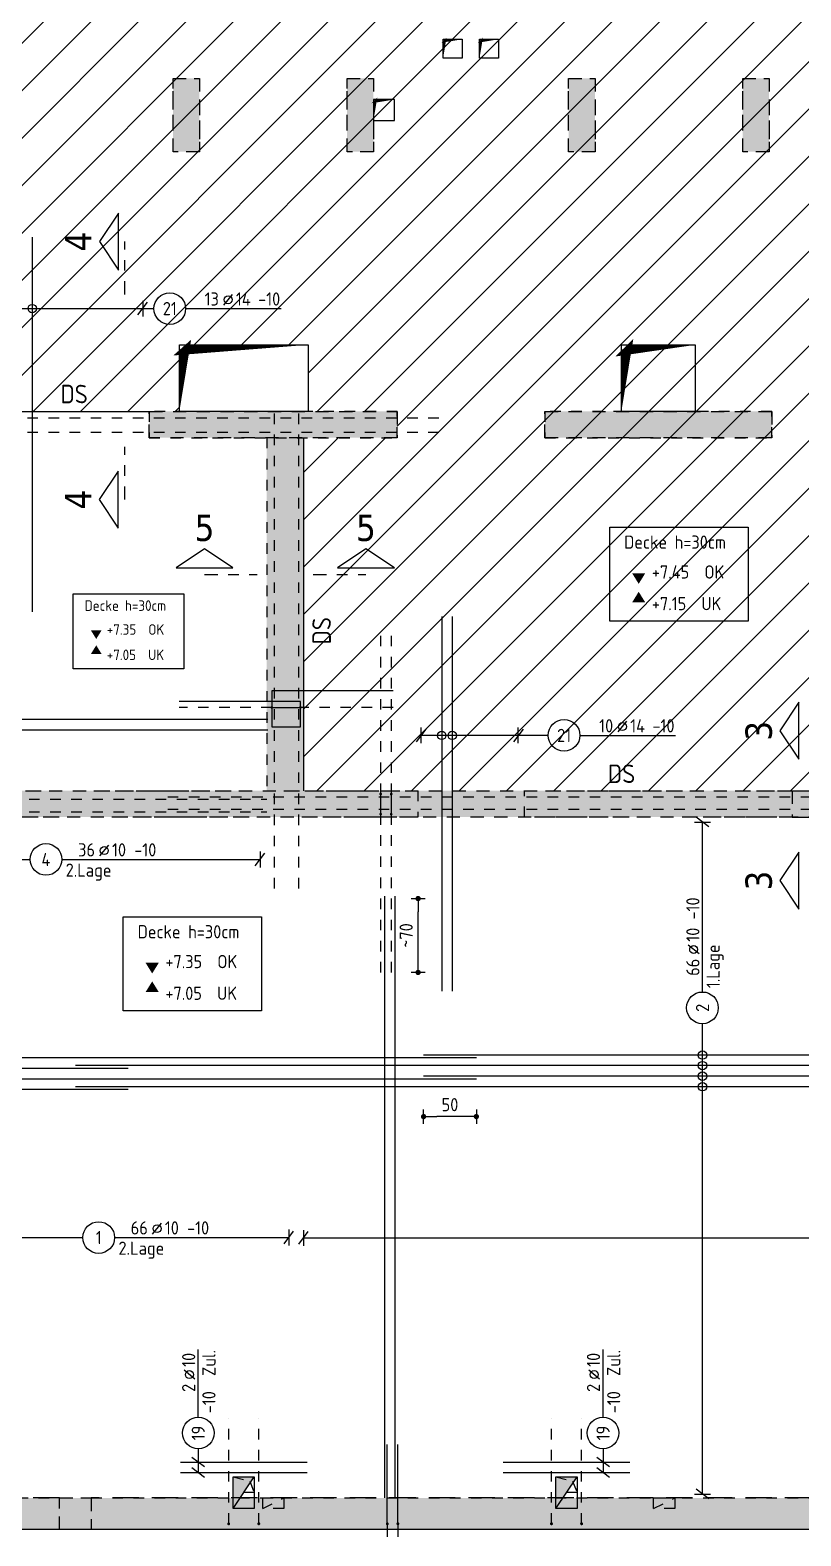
# Model space of a CAD drawing. Extents: x -4 to 87.4, y -7.1 to 49.1.
# Drawn here: x 27.11 to 34.42, y 17.2 to 31.47 of the extents above; entities that cross this region are included whole.
import ezdxf
from ezdxf.enums import TextEntityAlignment as Align

# ---------------------------------------------------------------- set-up
doc = ezdxf.new("R2010")
doc.units = 0
doc.header["$LTSCALE"] = 0.5
for name, pattern in [('AUSGEZOGEN', [1000.01, 1000, 0.01]), ('DASHED', [0.75, 0.5, -0.25]), ('DOT', [0.175, 0.05, -0.125]), ('HIDDEN2', [0.187, 0.125, -0.062]), ('STRICHPUNKT2', [0.55, 0.25, -0.125, 0.05, -0.125]), ('VERDECKT', [0.375, 0.25, -0.125])]:
    doc.linetypes.add(name, pattern=pattern)
for name, color, linetype in [('1.OG', 7, 'Continuous'), ('BETON', 7, 'Continuous'), ('Brüstung 1.OG', 7, 'Continuous'), ('DD', 7, 'Continuous'), ('grau_dunkel', 7, 'Continuous'), ('grau_hell', 7, 'Continuous'), ('grau_mittel', 7, 'Continuous'), ('koten', 7, 'Continuous'), ('MASSE', 7, 'Continuous'), ('OBJEKT', 7, 'Continuous'), ('RND', 7, 'Continuous'), ('SCHATTEN', 7, 'Continuous'), ('SCHNITTE', 7, 'Continuous'), ('SCHRAFF', 7, 'Continuous'), ('TEXT', 7, 'Continuous'), ('VERDECKT', 7, 'Continuous'), ('VERDECKT1', 7, 'Continuous'), ('WD', 7, 'Continuous')]:
    doc.layers.add(name, color=color, linetype=linetype)
doc.layers.add('NOPLOT', color=7, linetype='Continuous', plot=False)
doc.styles.add('helv', font='tahoma.ttf')
doc.styles.add('txt', font='isocp.shx')
doc.dimstyles.new('DOT_I', dxfattribs={"dimscale": 0.5, "dimtxt": 0.25, "dimasz": 0.25, "dimexe": 0.1, "dimexo": 0.3, "dimgap": 0.1, "dimtad": 1, "dimdec": 3, "dimzin": 3, "dimtxsty": 'txt', "dimblk": 'DOT', "dimblk1": 'DOT', "dimblk2": 'DOT', "dimsah": 1, "dimcen": 0.1, "dimse1": 1, "dimse2": 1, "dimazin": 0, "dimtfac": 1, "dimtdec": 4, "dimtix": 1, "dimtmove": 2, "dimatfit": 3, "dimfxl": 0, "dimtvp": 1, "dimtolj": 1, "dimtzin": 0, "dimarcsym": 0})
pattern_1 = [(0, (1.404987, 55.841414), (0.01984375, 0.0396875), [0, -0.0396875])]

# ---------------------------------------------------------------- blocks, each defined once
blk = doc.blocks.new('DOT')
at = {"layer": 'MASSE', "color": 7, "linetype": 'Continuous'}
for p, q in [((0, 0), (-1, 0)), ((0, 0.54), (0, -0.54))]:
    blk.add_line(p, q, dxfattribs=at)
at = {"layer": 'MASSE', "color": 7, "linetype": 'Continuous', "const_width": 0.2}
blk.add_lwpolyline([(-0.1, 0, 1), (0.1, 0, 1)], format="xyb", close=True, dxfattribs=at)
blk = doc.blocks.new('*D18')
at = {"layer": 'Defpoints', "color": 0, "linetype": 'AUSGEZOGEN', "transparency": 16777216}
for p in [(30.839, 21.173), (30.839, 21.173), (31.339, 21.173)]:
    blk.add_point(p, dxfattribs=at)
at = {"layer": 'MASSE', "color": 0, "linetype": 'AUSGEZOGEN', "lineweight": -2, "transparency": 16777216}
blk.add_line((31.214, 21.173), (30.964, 21.173), dxfattribs=at)
at = {"layer": 'MASSE', "color": 0, "linetype": 'AUSGEZOGEN', "lineweight": -2, "transparency": 16777216, "xscale": 0.125, "yscale": 0.125, "zscale": 0.125, "rotation": 180}
blk.add_blockref('DOT', (30.839, 21.173), dxfattribs=at)
at = {"layer": 'MASSE', "color": 0, "linetype": 'AUSGEZOGEN', "lineweight": -2, "transparency": 16777216, "xscale": 0.125, "yscale": 0.125, "zscale": 0.125}
blk.add_blockref('DOT', (31.339, 21.173), dxfattribs=at)
at = {"layer": 'MASSE', "color": 0, "linetype": 'AUSGEZOGEN', "transparency": 16777216, "insert": (31.089, 21.286), "char_height": 0.125, "attachment_point": 5, "style": 'txt'}
blk.add_mtext('\\A1;50', dxfattribs=at)
blk = doc.blocks.new('RND_LEI')
at = {"layer": 'RND', "color": 7, "linetype": 'Continuous'}
blk.add_line((1.022, 0.066), (1.19, 0.27), dxfattribs=at)
for centre, radius in [((0, 0), 0.3), ((1.106, 0.168), 0.075)]:
    blk.add_circle(centre, radius, dxfattribs=at)
at = {"layer": 'RND', "color": 7, "linetype": 'Continuous', "style": 'txt'}
blk.add_attdef('ANZ', text='', height=0.25, dxfattribs=at).set_placement((0.931, 0.057), align=Align.RIGHT)
for tag, p in [('DUM', (1.253, 0.057)), ('ABSTD', (1.674, 0.057)), ('POSTXT', (0.374, -0.327))]:
    blk.add_attdef(tag, p, '', height=0.25, dxfattribs=at)
blk.add_attdef('POSL', text='', height=0.25, dxfattribs=at).set_placement((0, 0), align=Align.MIDDLE)
blk = doc.blocks.new('lei_gre')
at = {"layer": 'RND', "color": 7, "linetype": 'Continuous'}
for p, q in [((-0.09, -0.12), (0.09, 0.12)), ((0, 0.15), (0, -0.15))]:
    blk.add_line(p, q, dxfattribs=at)
blk = doc.blocks.new('*D47')
at = {"layer": 'Defpoints', "color": 0, "linetype": 'AUSGEZOGEN', "transparency": 16777216}
for p in [(30.787, 23.239), (30.787, 23.239), (30.787, 22.539)]:
    blk.add_point(p, dxfattribs=at)
at = {"layer": 'MASSE', "color": 0, "linetype": 'AUSGEZOGEN', "lineweight": -2, "transparency": 16777216}
blk.add_line((30.787, 22.664), (30.787, 23.114), dxfattribs=at)
at = {"layer": 'MASSE', "color": 0, "linetype": 'AUSGEZOGEN', "lineweight": -2, "transparency": 16777216, "xscale": 0.125, "yscale": 0.125, "zscale": 0.125}
for p, rotation in [((30.787, 23.239), 90), ((30.787, 22.539), 270)]:
    blk.add_blockref('DOT', p, dxfattribs=dict(at, rotation=rotation))
at = {"layer": 'MASSE', "color": 0, "linetype": 'AUSGEZOGEN', "transparency": 16777216, "insert": (30.674, 22.889), "char_height": 0.125, "attachment_point": 5, "rotation": 90, "style": 'txt'}
blk.add_mtext('\\A1;~70', dxfattribs=at)
blk = doc.blocks.new('SCHN-1')
at = {"layer": 'SCHNITTE', "color": 5, "linetype": 'Continuous'}
blk.add_lwpolyline([(0.54, 0.125), (0, 0.485), (-0.54, 0.125)], close=True, dxfattribs=at)
at = {"layer": 'SCHNITTE', "color": 6, "linetype": 'Continuous', "style": 'helv'}
blk.add_attdef('SCHN-1', text='', height=0.5, dxfattribs=at).set_placement((0, 0.635), align=Align.CENTER)
blk = doc.blocks.new('okrd_o')
at = {"layer": 'koten', "color": 7, "linetype": 'Continuous'}
blk.add_solid([(-0.125, 0.202), (0.125, 0.202), (0, 0)], dxfattribs=at)
at = {"layer": 'koten', "style": 'txt'}
blk.add_attdef('OKRD', (0.25, 0.1), '', height=0.25, dxfattribs=at)
blk = doc.blocks.new('okrd_u')
at = {"layer": 'koten', "color": 7, "linetype": 'Continuous'}
blk.add_solid([(-0.125, -0.202), (0.125, -0.202), (0, 0)], dxfattribs=at)
at = {"layer": 'koten', "style": 'txt'}
blk.add_attdef('OKRD', (0.25, -0.35), '', height=0.25, dxfattribs=at)

msp = doc.modelspace()

# ---------------------------------------------------------------- hatches: boundary and pattern name
at = {"layer": 'grau_dunkel', "transparency": 33554687}
for points in [[(29.0339, 17.7601), (29.0339, 17.4601), (29.2339, 17.7601)], [(32.0939, 17.7601), (32.0939, 17.4601), (32.2939, 17.7601)]]:
    msp.add_hatch(color=21, dxfattribs=at).paths.add_polyline_path(points)
at = {"layer": 'grau_hell', "linetype": 'AUSGEZOGEN'}
h = msp.add_hatch(dxfattribs=at)
h.set_pattern_fill('ANSI31', color=9, scale=0.1, style=0, double=1)
h.set_pattern_definition([(45, (0.41612, -0.21238), (-0.2245064, 0.2245064), [])])
h.paths.add_polyline_path([(28.2389, 27.8551), (28.2389, 27.8551), (28.5239, 27.8551), (28.5239, 28.4851), (29.7439, 28.4851), (29.7439, 27.8551), (30.5889, 27.8551), (30.5889, 27.6051), (30.5889, 27.6051), (29.7014, 27.6051), (29.7014, 24.2601), (30.7839, 24.2601), (34.3339, 24.2601), (35.3439, 24.2601), (36.589, 24.2601), (36.5889, 27.6051), (35.5389, 27.6051), (35.5389, 27.8551), (36.0889, 27.8551), (36.0889, 28.3551), (36.5889, 28.3551), (36.5889, 28.6351), (42.4139, 28.6351), (42.4139, 30.2601), (42.4139, 38.2101), (41.1139, 38.2101), (41.1139, 32.0444), (17.7389, 32.0444), (17.7389, 38.2101), (16.4139, 38.2101), (16.4139, 31.3801), (16.6039, 31.3801), (16.6039, 31.2001), (16.4139, 31.2001), (16.4139, 30.2601), (16.4139, 28.6351), (22.0639, 28.6351), (22.9489, 28.6351), (25.7139, 28.6351), (25.7139, 28.1051), (25.9639, 28.1051), (25.9639, 27.8551), (26.8389, 27.8551), (26.8389, 27.8551)])
at = {"layer": 'grau_hell'}
msp.add_hatch(color=9, dxfattribs=at).paths.add_polyline_path([(29.3514, 24.2601), (29.7014, 24.2601), (29.7014, 27.6051), (29.3514, 27.6051)])
at = {"layer": 'grau_mittel'}
h = msp.add_hatch(color=61, dxfattribs=at)
h.paths.add_polyline_path([(18.8639, 30.3151), (19.1139, 30.3151), (19.1139, 31.0101), (18.8639, 31.0101)])
h.paths.add_polyline_path([(21.2139, 31.0101), (20.9639, 31.0101), (20.9639, 30.3151), (21.2139, 30.3151)])
h.paths.add_polyline_path([(22.6139, 30.3151), (22.8639, 30.3151), (22.8639, 31.0101), (22.6139, 31.0101)])
h.paths.add_polyline_path([(24.9639, 31.0101), (24.7139, 31.0101), (24.7139, 30.3151), (24.9639, 30.3151)])
h.paths.add_polyline_path([(26.6139, 31.0101), (26.3639, 31.0101), (26.3639, 30.3151), (26.6139, 30.3151)])
h.paths.add_polyline_path([(30.3639, 31.0101), (30.1139, 31.0101), (30.1139, 30.3151), (30.3639, 30.3151)])
h.paths.add_polyline_path([(32.4639, 31.0101), (32.2139, 31.0101), (32.2139, 30.3151), (32.4639, 30.3151)])
h.paths.add_polyline_path([(34.1139, 31.0101), (33.8639, 31.0101), (33.8639, 30.3151), (34.1139, 30.3151)])
h.paths.add_polyline_path([(28.7139, 31.0101), (28.4639, 31.0101), (28.4639, 30.3151), (28.7139, 30.3151)])
h.paths.add_polyline_path([(35.9639, 30.3151), (36.2139, 30.3151), (36.2139, 31.0101), (35.9639, 31.0101)])
h.paths.add_polyline_path([(37.8639, 31.0101), (37.6139, 31.0101), (37.6139, 30.3151), (37.8639, 30.3151)])
h.paths.add_polyline_path([(39.9639, 31.0101), (39.7139, 31.0101), (39.7139, 30.3151), (39.9639, 30.3151)])
h = msp.add_hatch(color=61, dxfattribs=at)
h.paths.add_polyline_path([(30.5889, 27.6051), (30.5889, 27.8551), (28.2389, 27.8551), (28.2389, 27.6051)])
h.paths.add_polyline_path([(34.1389, 27.6051), (34.1389, 27.8551), (31.9889, 27.8551), (31.9889, 27.6051)])
h = msp.add_hatch(color=61, dxfattribs=at)
h.paths.add_polyline_path([(34.3339, 24.2601), (34.3339, 24.0101), (35.3439, 24.0101), (35.3439, 24.2601)])
h.paths.add_polyline_path([(35.5439, 24.2601), (35.3439, 24.2601), (35.3439, 24.0101), (35.5439, 24.0101)])
h.paths.add_polyline_path([(35.7439, 24.2601), (35.7439, 24.0101), (36.9889, 24.0101), (36.9889, 24.2601), (36.8389, 24.2601), (36.8389, 26.0351), (36.5889, 26.0351), (36.589, 24.2601)])
msp.add_hatch(color=61, dxfattribs=at).paths.add_polyline_path([(34.3339, 24.0101), (34.3339, 24.2601), (26.2139, 24.2601), (26.2139, 24.0101)])
h = msp.add_hatch(color=61, dxfattribs=at)
h.paths.add_polyline_path([(10.5389, 17.5601), (10.5389, 17.2601), (13.6389, 17.2601), (13.6389, 17.5601)])
h.paths.add_polyline_path([(13.9389, 17.5601), (13.9389, 17.2601), (19.8889, 17.2601), (19.8889, 17.5601)])
h.paths.add_polyline_path([(20.1889, 17.5601), (20.1889, 17.2601), (27.3889, 17.2601), (27.3889, 17.5601)])
h.paths.add_polyline_path([(34.8889, 17.2601), (34.8889, 17.5601), (27.6889, 17.5601), (27.6889, 17.2601)])
h.paths.add_polyline_path([(35.1889, 17.5601), (35.1889, 17.2601), (42.3889, 17.2601), (42.3889, 17.5601)])
h.paths.add_polyline_path([(42.6889, 17.5601), (42.6889, 17.2601), (48.3889, 17.2601), (48.3889, 17.5601)])
h = msp.add_hatch(color=61, dxfattribs=at)
h.paths.add_polyline_path([(13.9389, 17.2601), (13.9389, 17.5601), (13.6389, 17.5601), (13.6389, 17.2601)])
h.paths.add_polyline_path([(20.1889, 17.5601), (19.8889, 17.5601), (19.8889, 17.2601), (20.1889, 17.2601)])
h.paths.add_polyline_path([(27.6889, 17.5601), (27.3889, 17.5601), (27.3889, 17.2601), (27.6889, 17.2601)])
h.paths.add_polyline_path([(35.1889, 17.2601), (35.1889, 17.5601), (34.8889, 17.5601), (34.8889, 17.2601)])
at = {"layer": 'SCHRAFF'}
h = msp.add_hatch(dxfattribs=at)
h.set_pattern_fill('DOTS', scale=0.025, double=1)
h.set_pattern_definition(pattern_1)
h.paths.add_polyline_path([(28.7139, 31.0101), (28.4639, 31.0101), (28.4639, 30.3151), (28.7139, 30.3151)])
h.paths.add_polyline_path([(30.1139, 30.3151), (30.3639, 30.3151), (30.3639, 31.0101), (30.1139, 31.0101)])
h.paths.add_polyline_path([(32.4639, 31.0101), (32.2139, 31.0101), (32.2139, 30.3151), (32.4639, 30.3151)])
h.paths.add_polyline_path([(33.8639, 30.3151), (34.1139, 30.3151), (34.1139, 31.0101), (33.8639, 31.0101)])
h.paths.add_polyline_path([(36.2139, 31.0101), (35.9639, 31.0101), (35.9639, 30.3151), (36.2139, 30.3151)])
h.paths.add_polyline_path([(37.6139, 30.3151), (37.8639, 30.3151), (37.8639, 31.0101), (37.6139, 31.0101)])
h.paths.add_polyline_path([(39.9639, 31.0101), (39.7139, 31.0101), (39.7139, 30.3151), (39.9639, 30.3151)])
h = msp.add_hatch(dxfattribs=at)
h.set_pattern_fill('DOTS', scale=0.025, double=1)
h.set_pattern_definition(pattern_1)
h.paths.add_polyline_path([(28.2389, 27.8551), (28.2389, 27.6051), (30.5889, 27.6051), (30.5889, 27.8551)], flags=17)
h.paths.add_polyline_path([(34.1389, 27.6051), (34.1389, 27.8551), (31.9889, 27.8551), (31.9889, 27.6051)])
h.paths.add_polyline_path([(30.7839, 24.0101), (30.7839, 24.2601), (25.7139, 24.2601), (25.4639, 24.2601), (24.5139, 24.2601), (24.5139, 28.3851), (25.4639, 28.3851), (25.4639, 27.6051), (25.7139, 27.6051), (26.8389, 27.6051), (26.8389, 27.8551), (25.7139, 27.8551), (25.7139, 28.6351), (22.9489, 28.6351), (22.9489, 28.3851), (23.0989, 28.3851), (23.3489, 28.3851), (24.2639, 28.3851), (24.2639, 24.2601), (23.3489, 24.2601), (23.0989, 24.2601), (21.5339, 24.2601), (21.5339, 24.0101)])
h = msp.add_hatch(dxfattribs=at)
h.set_pattern_fill('DOTS', scale=0.025, double=1)
h.set_pattern_definition(pattern_1)
h.paths.add_polyline_path([(36.589, 24.2601), (31.7939, 24.2601), (31.7939, 24.0101), (36.9889, 24.0101), (36.9889, 24.2601), (36.839, 24.2601), (36.8389, 26.2351), (36.9889, 26.2351), (36.9889, 26.4851), (36.839, 26.4851), (36.8389, 28.3851), (42.4139, 28.3851), (42.4139, 27.5198), (42.6639, 27.5198), (42.6639, 28.6351), (36.5889, 28.6351), (36.5889, 27.8551), (35.5389, 27.8551), (35.5389, 27.6051), (36.589, 27.6051)])
h.paths.add_polyline_path([(39.4639, 24.2601), (37.8739, 24.2601), (37.8739, 24.0101), (42.6639, 24.0101), (42.6639, 24.7201), (42.4139, 24.7201), (42.4139, 24.2601), (39.7139, 24.2601), (39.7139, 26.2351), (42.4139, 26.2351), (42.4139, 25.7701), (42.6639, 25.7701), (42.6639, 26.6348), (42.4139, 26.6348), (42.414, 26.4851), (37.8739, 26.4851), (37.8739, 26.2351), (39.464, 26.2351)])
h = msp.add_hatch(dxfattribs=at)
h.set_pattern_fill('DOTS', scale=0.025, double=1)
h.set_pattern_definition(pattern_1)
h.paths.add_polyline_path([(27.3889, 17.5601), (27.3889, 17.2601), (27.6889, 17.2601), (27.6889, 17.5601)])
h.paths.add_polyline_path([(35.1889, 17.5601), (34.8889, 17.5601), (34.8889, 17.2601), (35.1889, 17.2601)])
h.paths.add_polyline_path([(42.3889, 17.5601), (42.3889, 17.2601), (42.6889, 17.2601), (42.6889, 17.5601)])

# ---------------------------------------------------------------- linework, layer by layer
at = {"layer": '1.OG', "color": 7, "linetype": 'DOT', "lineweight": -2}
for points in [[(28.4639, 31.0101), (28.7139, 31.0101), (28.7139, 30.3151), (28.4639, 30.3151)], [(30.1139, 31.0101), (30.3639, 31.0101), (30.3639, 30.3151), (30.1139, 30.3151)], [(32.2139, 31.0101), (32.4639, 31.0101), (32.4639, 30.3151), (32.2139, 30.3151)], [(33.8639, 31.0101), (34.1139, 31.0101), (34.1139, 30.3151), (33.8639, 30.3151)], [(28.2389, 27.6051), (30.5889, 27.6051), (30.5889, 27.8551), (28.2389, 27.8551)], [(31.9889, 27.6051), (34.1389, 27.6051), (34.1389, 27.8551), (31.9889, 27.8551)], [(27.3889, 17.5601), (27.6889, 17.5601), (27.6889, 17.2601), (27.3889, 17.2601)]]:
    msp.add_lwpolyline(points, close=True, dxfattribs=at)
for points in [[(31.7939, 24.2601), (36.589, 24.2601), (36.589, 27.6051), (35.5389, 27.6051), (35.5389, 27.8551), (36.5889, 27.8551), (36.5889, 28.6351), (42.6639, 28.6351), (42.6639, 27.5198), (42.4139, 27.5198), (42.4139, 28.3851), (36.8389, 28.3851), (36.839, 26.4851), (36.9889, 26.4851), (36.9889, 26.2351), (36.8389, 26.2351), (36.839, 24.2601), (36.9889, 24.2601), (36.9889, 24.0101), (31.7939, 24.0101), (31.7939, 24.2601)], [(25.7139, 24.2601), (30.7839, 24.2601), (30.7839, 24.0101), (21.5339, 24.0101)]]:
    msp.add_lwpolyline(points, dxfattribs=at)
at = {"layer": 'BETON', "color": 6, "linetype": 'AUSGEZOGEN', "lineweight": -2}
msp.add_line((48.9389, 17.2601), (9.9639, 17.2601), dxfattribs=at)
at = {"layer": 'Brüstung 1.OG', "color": 102, "linetype": 'DOT'}
for p, q in [((20.1889, 17.5601), (27.3889, 17.5601)), ((27.6889, 17.5601), (34.8889, 17.5601)), ((27.3889, 17.2601), (20.1889, 17.2601)), ((34.8889, 17.2601), (27.6889, 17.2601))]:
    msp.add_line(p, q, dxfattribs=at)
at = {"layer": 'DD', "color": 7, "linetype": 'HIDDEN2'}
for p, q in [((29.0339, 17.7601), (29.1907, 17.7199)), ((29.1907, 17.7199), (29.2339, 17.6101)), ((32.0939, 17.7601), (32.2507, 17.7199)), ((32.2507, 17.7199), (32.2939, 17.6101))]:
    msp.add_line(p, q, dxfattribs=at)
at = {"layer": 'DD', "color": 7, "linetype": 'AUSGEZOGEN'}
for p, q in [((29.0339, 17.4601), (29.2339, 17.7601)), ((32.0939, 17.4601), (32.2939, 17.7601))]:
    msp.add_line(p, q, dxfattribs=at)
for points in [[(31.0239, 31.3801), (31.2039, 31.3801), (31.2039, 31.2001), (31.0239, 31.2001)], [(31.3689, 31.3801), (31.5489, 31.3801), (31.5489, 31.2001), (31.3689, 31.2001)], [(30.3639, 30.6101), (30.5639, 30.6101), (30.5639, 30.8101), (30.3639, 30.8101)], [(28.5239, 28.4851), (29.7439, 28.4851), (29.7439, 27.8551), (28.5239, 27.8551)], [(32.7139, 28.4851), (33.4139, 28.4851), (33.4139, 27.8551), (32.7139, 27.8551)], [(29.0339, 17.7601), (29.2339, 17.7601), (29.2339, 17.4601), (29.0339, 17.4601)], [(32.0939, 17.7601), (32.2939, 17.7601), (32.2939, 17.4601), (32.0939, 17.4601)]]:
    msp.add_lwpolyline(points, close=True, dxfattribs=at)
at = {"layer": 'DD', "color": 7, "linetype": 'HIDDEN2'}
for points in [[(29.0339, 17.7601), (29.2339, 17.7601), (29.2339, 17.6101), (29.0339, 17.6101)], [(32.0939, 17.7601), (32.2939, 17.7601), (32.2939, 17.6101), (32.0939, 17.6101)]]:
    msp.add_lwpolyline(points, close=True, dxfattribs=at)
at = {"layer": 'NOPLOT', "color": 191, "linetype": 'Continuous'}
msp.add_lwpolyline([(30.5507, 25.2069), (29.4007, 25.2069), (29.4007, 24.8669), (29.6707, 24.8669), (29.6707, 25.1069), (28.5207, 25.1069)], dxfattribs=at)
at = {"layer": 'OBJEKT', "color": 7, "linetype": 'AUSGEZOGEN'}
for p, q in [((26.8389, 27.8551), (28.2389, 27.8551)), ((29.7014, 27.6051), (29.7014, 24.2601))]:
    msp.add_line(p, q, dxfattribs=at)
at = {"layer": 'OBJEKT', "color": 7, "linetype": 'HIDDEN2'}
msp.add_line((29.3514, 27.6051), (29.3514, 24.2601), dxfattribs=at)
at = {"layer": 'RND', "color": 7, "linetype": 'AUSGEZOGEN'}
for p, q in [((26.897, 28.8287), (28.1765, 28.8287)), ((28.1765, 28.8287), (28.2832, 28.8287)), ((28.5832, 28.8287), (29.4894, 28.8287)), ((31.7363, 24.7847), (30.8149, 24.7847)), ((32.0208, 24.7847), (31.7363, 24.7847)), ((32.3208, 24.7847), (33.227, 24.7847)), ((33.4826, 22.3535), (33.4826, 23.9639)), ((25.7408, 23.6093), (27.1088, 23.6093)), ((27.4088, 23.6093), (29.2883, 23.6093)), ((33.4826, 17.5969), (33.4826, 22.0535)), ((23.1635, 20.0273), (27.6096, 20.0273)), ((27.9096, 20.0273), (29.5622, 20.0273)), ((29.7, 20.0229), (34.8794, 20.0229)), ((28.7029, 18.3253), (28.7029, 18.9653)), ((32.5401, 18.3253), (32.5401, 18.9653))]:
    msp.add_line(p, q, dxfattribs=at)
at = {"layer": 'RND', "color": 102, "linetype": 'AUSGEZOGEN'}
for p, q in [((28.7029, 18.0253), (28.7029, 17.7994)), ((32.5401, 18.0253), (32.5401, 17.7994))]:
    msp.add_line(p, q, dxfattribs=at)
at = {"layer": 'RND', "color": 102, "linetype": 'VERDECKT'}
for p, q in [((30.495, 17.3151), (30.495, 16.5568)), ((30.595, 17.3151), (30.595, 16.5568))]:
    msp.add_line(p, q, dxfattribs=at)
at = {"layer": 'RND', "color": 1, "linetype": 'AUSGEZOGEN'}
for points in [[(27.1293, 29.5051), (27.1293, 25.9551)], [(31.0104, 25.9101), (31.0104, 22.3601)], [(31.1104, 25.9101), (31.1104, 22.3601)], [(29.4007, 25.0493), (29.6707, 25.0493)], [(25.7139, 24.9376), (29.3639, 24.9376)], [(25.7139, 24.8376), (29.3639, 24.8376)], [(30.4319, 24.229), (30.4319, 24.0388)], [(30.5319, 24.229), (30.5319, 24.0388)], [(30.4678, 23.2601), (30.4678, 17.5601)], [(30.5678, 23.2601), (30.5678, 17.5601)], [(31.3389, 21.7292), (20.5389, 21.7292)], [(41.6389, 21.7564), (30.8389, 21.7564)], [(28.0389, 21.6292), (17.2389, 21.6292)], [(38.3389, 21.6564), (27.5389, 21.6564)], [(41.6389, 21.5564), (30.8389, 21.5564)], [(28.0389, 21.4292), (17.2389, 21.4292)], [(31.3389, 21.5292), (20.5389, 21.5292)], [(38.3389, 21.4564), (27.5389, 21.4564)], [(30.495, 17.3151), (30.495, 18.0651)], [(30.595, 17.3151), (30.595, 18.0651)], [(28.5339, 17.8994), (29.7339, 17.8994)], [(31.5939, 17.8994), (32.7939, 17.8994)], [(28.5339, 17.7994), (29.7339, 17.7994)], [(31.5939, 17.7994), (32.7939, 17.7994)]]:
    msp.add_lwpolyline(points, dxfattribs=at)
at = {"layer": 'RND', "color": 1, "linetype": 'HIDDEN2'}
for points in [[(29.4218, 27.8346), (29.4218, 23.2346)], [(29.6544, 27.8346), (29.6544, 23.2346)], [(25.483, 27.793), (30.983, 27.793)], [(25.483, 27.6573), (30.983, 27.6573)], [(22.4989, 24.1805), (29.3514, 24.1805)], [(28.4139, 24.2034), (37.4389, 24.2034)], [(22.4989, 24.0616), (29.3514, 24.0616)], [(28.4139, 24.0844), (37.4389, 24.0844)], [(28.9912, 17.3151), (28.9912, 18.3151)], [(29.2767, 17.3151), (29.2767, 18.3151)], [(32.0512, 17.3151), (32.0512, 18.3151)], [(32.3367, 17.3151), (32.3367, 18.3151)]]:
    msp.add_lwpolyline(points, dxfattribs=at)
at = {"layer": 'RND', "color": 1, "linetype": 'DOT'}
for points in [[(30.4319, 25.729), (30.4319, 24.229)], [(30.5319, 25.729), (30.5319, 24.229)], [(29.4007, 25.0493), (28.5207, 25.0493)], [(30.5507, 25.0493), (29.6707, 25.0493)], [(30.4319, 24.0388), (30.4319, 22.5388)], [(30.5319, 24.0388), (30.5319, 22.5388)]]:
    msp.add_lwpolyline(points, dxfattribs=at)
at = {"layer": 'RND', "color": 7, "linetype": 'AUSGEZOGEN'}
for points, const_width in [([(29.3944, 25.0493, 1), (29.4069, 25.0493, 1)], 0.0125), ([(29.6644, 25.0493, 1), (29.6769, 25.0493, 1)], 0.0125), ([(30.4319, 24.2352, 1), (30.4319, 24.2227, 1)], 0.0125), ([(30.5319, 24.2352, 1), (30.5319, 24.2227, 1)], 0.0125), ([(30.4319, 24.0451, 1), (30.4319, 24.0326, 1)], 0.0125), ([(30.5319, 24.0451, 1), (30.5319, 24.0326, 1)], 0.0125), ([(28.9842, 17.3151, -1), (28.9982, 17.3151, -1)], 0.014), ([(29.2837, 17.3151, 1), (29.2697, 17.3151, 1)], 0.014), ([(30.488, 17.3151, -1), (30.502, 17.3151, -1)], 0.014), ([(30.588, 17.3151, -1), (30.602, 17.3151, -1)], 0.014), ([(32.0442, 17.3151, -1), (32.0582, 17.3151, -1)], 0.014), ([(32.3437, 17.3151, 1), (32.3297, 17.3151, 1)], 0.014)]:
    msp.add_lwpolyline(points, format="xyb", close=True, dxfattribs=dict(at, const_width=const_width))
for centre in [(27.1293, 28.8287), (31.0104, 24.7847), (31.1104, 24.7847), (33.4826, 21.7564), (33.4826, 21.6564), (33.4826, 21.5564), (33.4826, 21.4564)]:
    msp.add_circle(centre, 0.04, dxfattribs=at)
at = {"layer": 'SCHATTEN', "color": 1, "linetype": 'AUSGEZOGEN'}
for points in [[(31.0239, 31.2001, 0, 0.0294, 0), (31.0385, 31.3789, 0, 0, 0), (31.0251, 31.3654, 0.0294, 0, 0), (31.2039, 31.3801, 0, 0, 0)], [(31.3689, 31.2001, 0, 0.0294, 0), (31.3835, 31.3789, 0, 0, 0), (31.3701, 31.3654, 0.0294, 0, 0), (31.5489, 31.3801, 0, 0, 0)], [(30.3639, 30.6101, 0, 0.0326, 0), (30.3802, 30.8087, 0, 0, 0), (30.3652, 30.7938, 0.0326, 0, 0), (30.5639, 30.8101, 0, 0, 0)], [(28.5239, 27.8551, 0, 0.1027, 0), (28.5751, 28.4809, 0, 0, 0), (28.5258, 28.4372, 0.0959, 0, 0), (29.7439, 28.4851, 0, 0, 0)], [(32.7139, 27.8551, 0, 0.1027, 0), (32.7651, 28.4809, 0, 0, 0), (32.7176, 28.4346, 0.1013, 0, 0), (33.4139, 28.4851, 0, 0, 0)]]:
    msp.add_lwpolyline(points, format="xyseb", dxfattribs=at)
at = {"layer": 'SCHNITTE', "color": 5, "linetype": 'STRICHPUNKT2'}
for p, q in [((28.0079, 28.9631), (28.0079, 29.4631)), ((28.0064, 27.0189), (28.0064, 27.5189)), ((28.7619, 26.3094), (29.2619, 26.3094)), ((29.7924, 26.3094), (30.2924, 26.3094))]:
    msp.add_line(p, q, dxfattribs=at)
at = {"layer": 'TEXT', "color": 1, "linetype": 'AUSGEZOGEN'}
for points in [[(32.6036, 26.7568), (33.9155, 26.7568), (33.9155, 25.8676), (32.6036, 25.8676)], [(27.5163, 26.1272), (28.5658, 26.1272), (28.5658, 25.4159), (27.5163, 25.4159)], [(27.9919, 23.0652), (29.3037, 23.0652), (29.3037, 22.1761), (27.9919, 22.1761)]]:
    msp.add_lwpolyline(points, close=True, dxfattribs=at)
at = {"layer": 'VERDECKT', "color": 7, "linetype": 'VERDECKT', "lineweight": -2}
for points in [[(28.4639, 31.0101), (28.7139, 31.0101), (28.7139, 30.3151), (28.4639, 30.3151)], [(30.1139, 31.0101), (30.3639, 31.0101), (30.3639, 30.3151), (30.1139, 30.3151)], [(32.2139, 31.0101), (32.4639, 31.0101), (32.4639, 30.3151), (32.2139, 30.3151)], [(33.8639, 31.0101), (34.1139, 31.0101), (34.1139, 30.3151), (33.8639, 30.3151)], [(28.2389, 27.8551), (30.5889, 27.8551), (30.5889, 27.6051), (28.2389, 27.6051)], [(31.9889, 27.8551), (34.1389, 27.8551), (34.1389, 27.6051), (31.9889, 27.6051)], [(27.3889, 17.5601), (27.6889, 17.5601), (27.6889, 17.2601), (27.3889, 17.2601)]]:
    msp.add_lwpolyline(points, close=True, dxfattribs=at)
msp.add_lwpolyline([(25.7139, 24.2601), (34.3339, 24.2601), (34.3339, 24.0101), (21.4089, 24.0101)], dxfattribs=at)
at = {"layer": 'VERDECKT1', "color": 7, "linetype": 'DASHED'}
for p, q in [((34.3339, 24.2601), (35.3439, 24.2601)), ((34.3339, 24.0101), (35.3439, 24.0101)), ((27.3889, 17.5601), (20.1889, 17.5601)), ((34.8889, 17.5601), (27.6889, 17.5601))]:
    msp.add_line(p, q, dxfattribs=at)
at = {"layer": 'WD', "color": 102, "linetype": 'HIDDEN2'}
for p, q in [((29.3139, 17.4601), (29.5139, 17.5601)), ((33.0189, 17.4601), (33.2189, 17.5601))]:
    msp.add_line(p, q, dxfattribs=at)
for points in [[(29.3139, 17.5601), (29.5139, 17.5601), (29.5139, 17.4601), (29.3139, 17.4601)], [(33.0189, 17.5601), (33.2189, 17.5601), (33.2189, 17.4601), (33.0189, 17.4601)]]:
    msp.add_lwpolyline(points, close=True, dxfattribs=at)

# ---------------------------------------------------------------- block references
at = {"layer": 'koten', "color": 6, "linetype": 'AUSGEZOGEN'}
for name, p, xscale, yscale, zscale, values in [('okrd_o', (32.8779, 26.2206), 0.5, 0.5, 0.5, {'OKRD': '+7.45  OK'}), ('okrd_u', (32.8779, 26.1456), 0.5, 0.5, 0.5, {'OKRD': '+7.15  UK'}), ('okrd_o', (27.7357, 25.6983), 0.4, 0.4, 0.4, {'OKRD': '+7.35  OK'}), ('okrd_u', (27.7357, 25.6383), 0.4, 0.4, 0.4, {'OKRD': '+7.05  UK'}), ('okrd_o', (28.2661, 22.5291), 0.5, 0.5, 0.5, {'OKRD': '+7.35  OK'}), ('okrd_u', (28.2661, 22.4541), 0.5, 0.5, 0.5, {'OKRD': '+7.05  UK'})]:
    msp.add_blockref(name, p, dxfattribs=dict(at, xscale=xscale, yscale=yscale, zscale=zscale)).add_auto_attribs(values)
at = {"layer": 'RND', "color": 7, "linetype": 'AUSGEZOGEN', "xscale": 0.5, "yscale": 0.5, "zscale": 0.5}
for p, values in [((28.4332, 28.8287), {'POSL': '21', 'DUM': '14', 'ANZ': '13', 'ABSTD': '-10'}), ((32.1708, 24.7847), {'POSL': '21', 'DUM': '14', 'ANZ': '10', 'ABSTD': '-10'}), ((27.2588, 23.6093), {'POSL': '4', 'DUM': '10', 'ANZ': '36', 'ABSTD': '-10', 'POSTXT': '2.Lage'}), ((27.7596, 20.0273), {'POSL': '1', 'DUM': '10', 'ANZ': '66', 'ABSTD': '-10', 'POSTXT': '2.Lage'})]:
    msp.add_blockref('RND_LEI', p, dxfattribs=at).add_auto_attribs(values)
for p in [(28.1765, 28.8287), (29.2883, 23.6093), (29.5622, 20.0273), (29.7, 20.0229)]:
    msp.add_blockref('lei_gre', p, dxfattribs=at)
for p, rotation in [((30.8149, 24.7847), 180), ((31.7363, 24.7847), 180), ((33.4826, 23.9639), 90), ((28.7029, 17.8994), 90), ((28.7029, 17.7994), 90), ((32.5401, 17.8994), 90), ((32.5401, 17.7994), 90), ((33.4826, 17.5969), 90)]:
    msp.add_blockref('lei_gre', p, dxfattribs=dict(at, rotation=rotation))
at = {"layer": 'RND', "color": 7, "linetype": 'AUSGEZOGEN', "xscale": 0.5, "yscale": 0.5, "zscale": 0.5, "rotation": 90}
for p, values in [((33.4826, 22.2035), {'POSL': '2', 'DUM': '10', 'ANZ': '66', 'ABSTD': '-10', 'POSTXT': '1.Lage'}), ((28.7029, 18.1753), {'POSL': '19', 'DUM': '10', 'ANZ': '2', 'POSTXT': '-10  Zul.'}), ((32.5401, 18.1753), {'POSL': '19', 'DUM': '10', 'ANZ': '2', 'POSTXT': '-10  Zul.'})]:
    msp.add_blockref('RND_LEI', p, dxfattribs=at).add_auto_attribs(values)
at = {"layer": 'SCHNITTE', "color": 5, "linetype": 'STRICHPUNKT2', "xscale": 0.5, "yscale": 0.5, "zscale": 0.5, "rotation": 90}
for p, values in [((28.0079, 29.4631), {'SCHN-1': '4'}), ((28.0064, 27.0189), {'SCHN-1': '4'}), ((34.4575, 24.8283), {'SCHN-1': '3'}), ((34.4575, 23.4088), {'SCHN-1': '3'})]:
    msp.add_blockref('SCHN-1', p, dxfattribs=at).add_auto_attribs(values)
at = {"layer": 'SCHNITTE', "color": 5, "linetype": 'STRICHPUNKT2', "xscale": 0.5, "yscale": 0.5, "zscale": 0.5}
for p in [(28.7619, 26.3094), (30.2924, 26.3094)]:
    msp.add_blockref('SCHN-1', p, dxfattribs=at).add_auto_attribs({'SCHN-1': '5'})

# ---------------------------------------------------------------- texts
at = {"layer": 'TEXT', "color": 1, "linetype": 'AUSGEZOGEN', "style": 'txt'}
for rotation, p in [(0, (27.3961, 27.9318)), (90, (29.9597, 25.646)), (0, (32.5856, 24.3339))]:
    msp.add_text('DS', height=0.175, rotation=rotation, dxfattribs=at).set_placement(p)
for height, p in [(0.125, (32.7398, 26.5536)), (0.1, (27.6252, 25.9646)), (0.125, (28.128, 22.862))]:
    msp.add_text('Decke h=30cm', height=height, dxfattribs=at).set_placement(p)

# ---------------------------------------------------------------- dimensions: what is measured, and where the dimension line sits
at = {"layer": 'MASSE', "color": 7, "linetype": 'AUSGEZOGEN'}
dim = msp.add_linear_dim(base=(30.7868, 23.2388), p1=(30.7868, 22.5388), p2=(30.7868, 23.2388), angle=90, text='~<>', dimstyle='DOT_I', override={"dimdec": 0, "dimlfac": 100}, dxfattribs=at)
dim.commit()
dim.dimension.update_dxf_attribs({"geometry": '*D47', "text_midpoint": (30.6743, 22.8888)})
dim = msp.add_linear_dim(base=(30.8389, 21.1731), p1=(31.3389, 21.1731), p2=(30.8389, 21.1731), dimstyle='DOT_I', override={"dimdec": 0, "dimlfac": 100}, dxfattribs=at)
dim.commit()
dim.dimension.update_dxf_attribs({"geometry": '*D18', "text_midpoint": (31.0889, 21.2856)})

doc.saveas('drawing.dxf')
